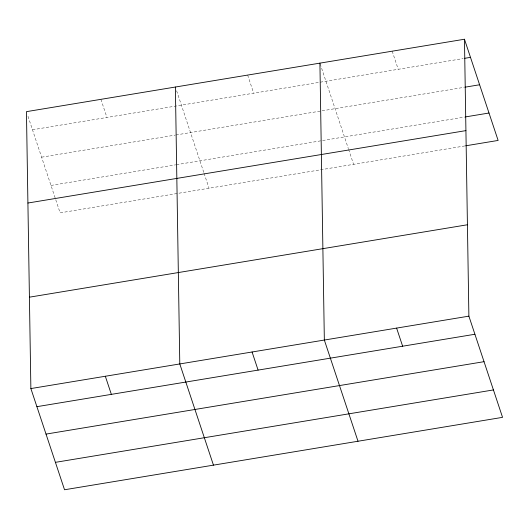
<?xml version="1.0" encoding="UTF-8"?>
<svg xmlns="http://www.w3.org/2000/svg" width="529" height="529" viewBox="0 0 529 529"><rect width="100%" height="100%" fill="white"/><g stroke="black" fill="none" stroke-linecap="round" stroke-linejoin="round"><path stroke-width="0.4" stroke-dasharray="2.65 1.98" d="M32.474 129.764L463.179 58.56M41.599 157.186L175.145 135.107M175.952 134.968L464.184 87.318M50.996 185.434L175.635 164.823M176.448 164.691L464.647 117.048M464.832 145.944L60.114 212.85L27.706 115.428M392.194 51.187L398.218 69.299M320.171 63.89L348.373 148.669M348.631 149.449L353.584 164.334M247.645 75.085L253.675 93.197M176.633 90.803L203.83 172.56M204.088 173.347L209.041 188.231M100.913 99.34L106.937 117.451"/><path stroke-width="0.79" d="M464.462 39.239L26.45 111.652L30.874 388.564L64.538 489.761L502.55 417.348L468.886 316.15L464.462 39.239L498.126 140.436L465.646 145.806M464.806 58.289L470.493 57.35M464.991 87.186L479.611 84.766M465.46 116.909L489.008 113.021M27.911 203.03L465.923 130.617M29.412 297.179L467.424 224.765M30.874 388.564L468.886 316.15M36.898 406.675L474.91 334.262M46.016 434.097L484.028 361.677M55.413 462.346L493.431 389.933M396.611 328.099L402.635 346.211M358.007 441.246L324.343 340.048L319.919 63.136M252.069 351.997L258.092 370.108M213.458 465.143L179.794 363.939L175.377 87.034M105.331 376.251L111.361 394.363"/></g></svg>
